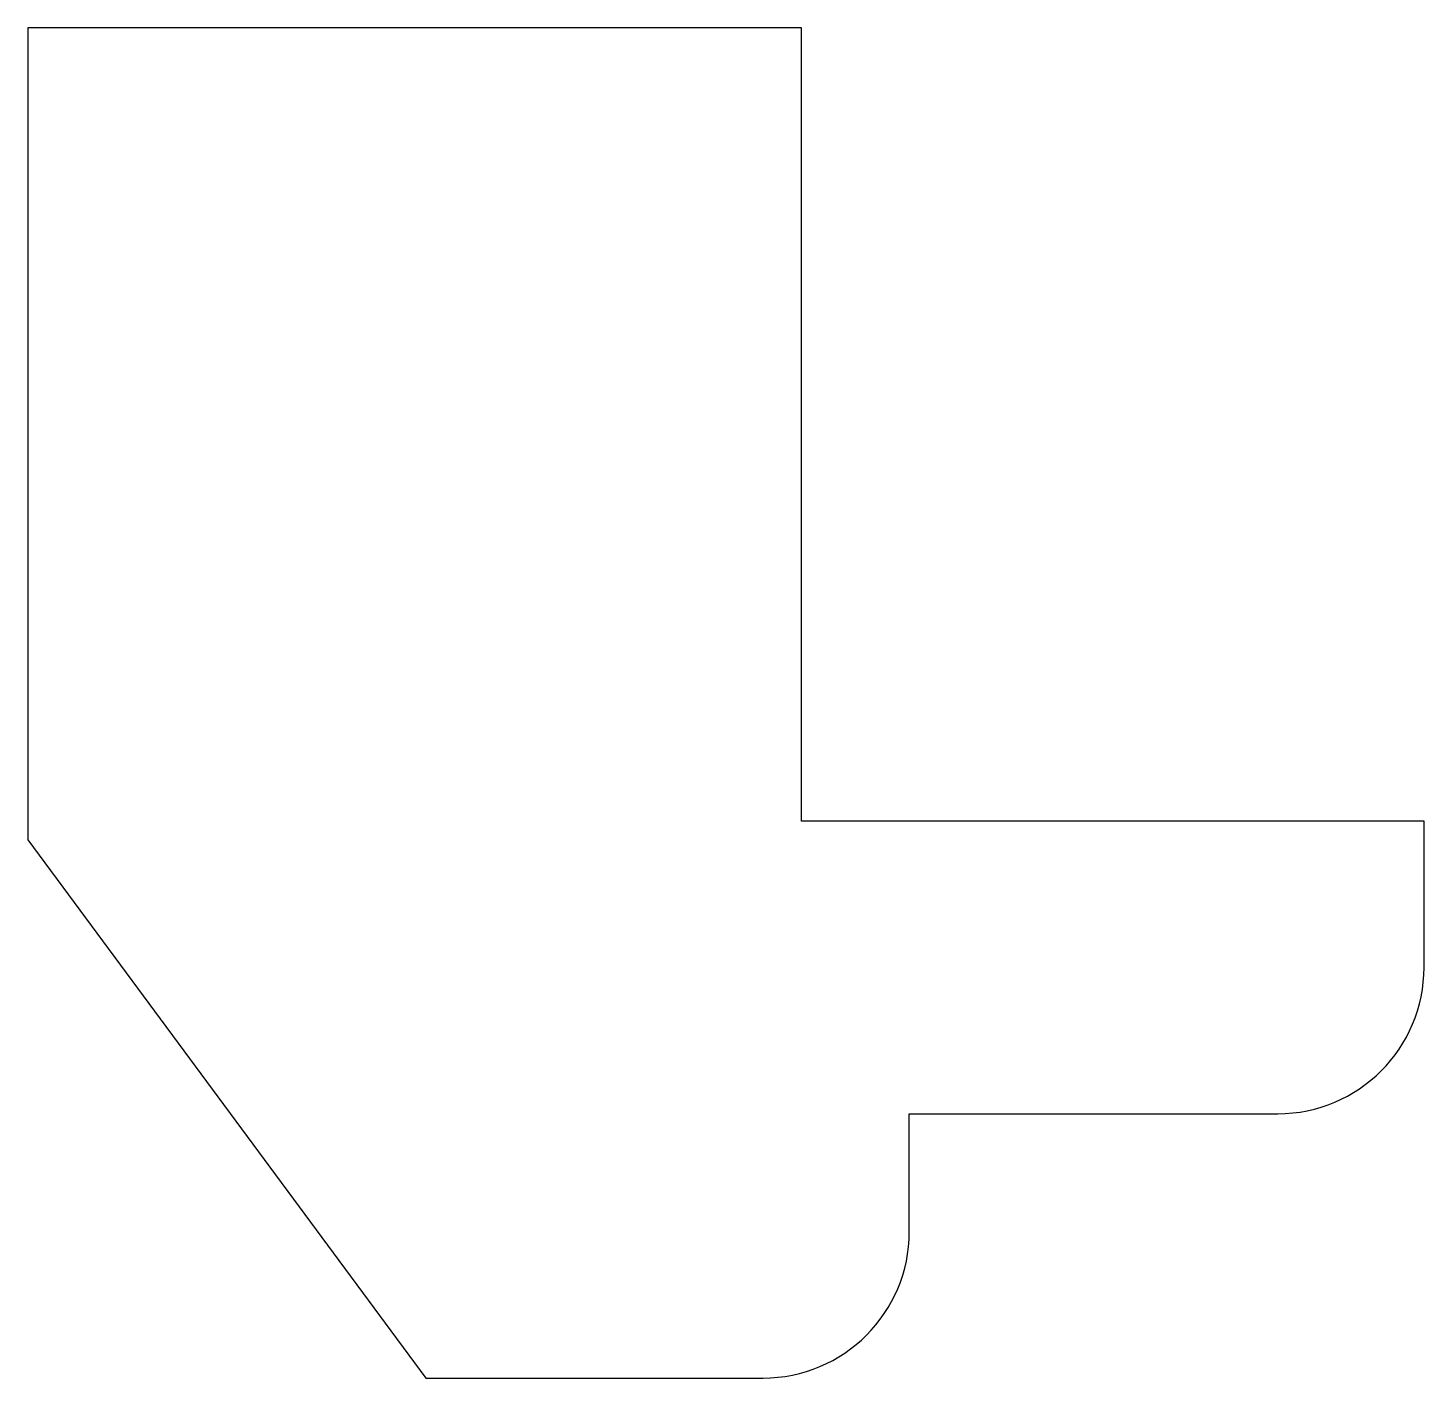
# Model space of a CAD drawing. Header units: millimetres. Extents: x -1.85 to 1.85, y -1.79 to 1.79.
import ezdxf

# ---------------------------------------------------------------- set-up
doc = ezdxf.new("R2010")
doc.units = ezdxf.units.MM
doc.layers.get('0').update_dxf_attribs({"linetype": 'CONTINUOUS'})

msp = doc.modelspace()

# ---------------------------------------------------------------- linework, layer by layer
for p, q in [((0.1997, 1.7875), (-1.8492, 1.7875)), ((-1.8492, 1.7875), (-1.8492, -0.3623)), ((0.1997, -0.3125), (0.1997, 1.7875)), ((1.8492, -0.3125), (0.1997, -0.3125)), ((1.8492, -0.7), (1.8492, -0.3125)), ((-1.8492, -0.3623), (-0.7952, -1.7875)), ((0.4856, -1.4), (0.4856, -1.0875)), ((0.4856, -1.0875), (1.4617, -1.0875)), ((-0.7952, -1.7875), (0.0981, -1.7875))]:
    msp.add_line(p, q)
for centre in [(1.4617, -0.7), (0.0981, -1.4)]:
    msp.add_arc(centre, 0.3875, -90, 0)

doc.saveas('drawing.dxf')
